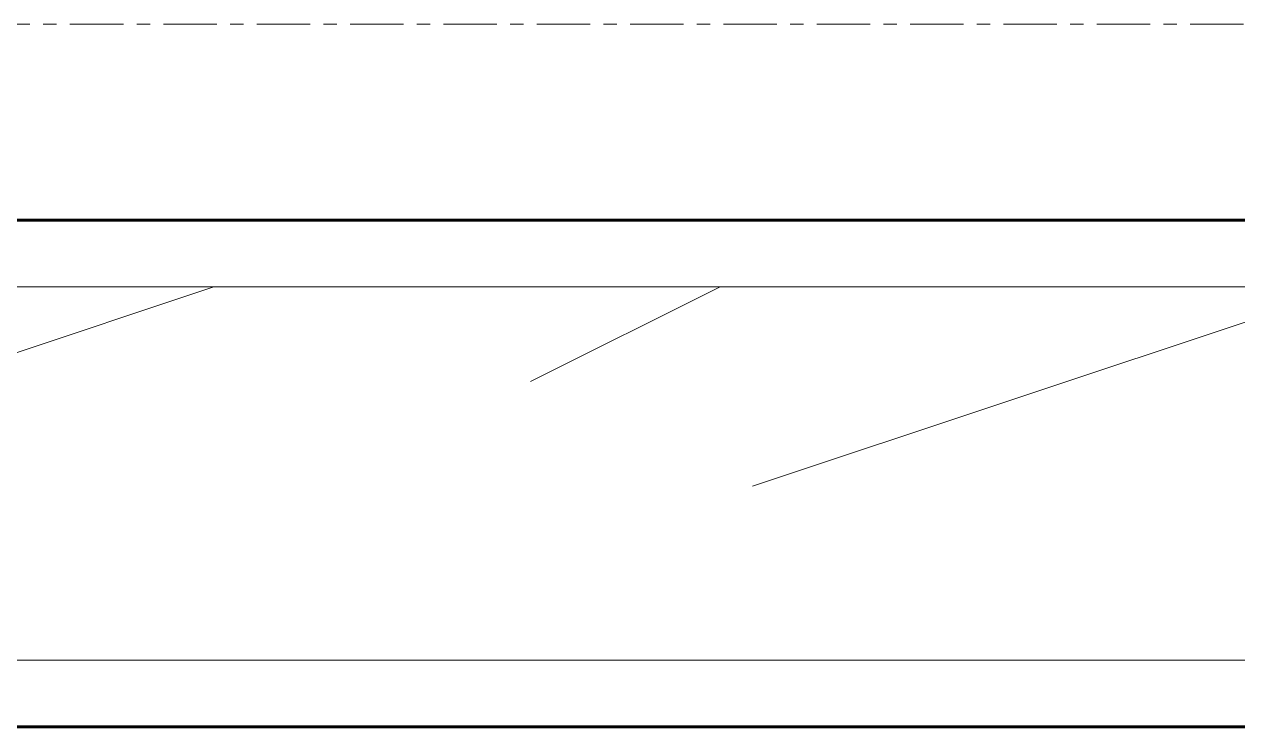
# Model space of a CAD drawing. Header units: inches. Extents: x -4169 to -1846, y 9706 to 12377.
# Drawn here: x -3502.01 to -3490.64, y 10809.6 to 10816.19 of the extents above; entities that cross this region are included whole.
import ezdxf

# ---------------------------------------------------------------- set-up
doc = ezdxf.new("R2010")
doc.units = ezdxf.units.IN
doc.header["$MEASUREMENT"] = 0
doc.linetypes.add('Grid Line 1_2_', pattern=[0.875, 0.5, -0.125, 0.125, -0.125])
for name, color, linetype, lineweight in [('0-1', 7, 'Continuous', 5), ('A-WALL-2', 250, 'Continuous', 60), ('A-WALL-3', 10, 'Continuous', 18), ('A-WALL-PATT-1', 7, 'Continuous', 9), ('A-WALL-PATT-2', 253, 'Continuous', 9), ('S-GRID-1', 1, 'Grid Line 1_2_', 9)]:
    doc.layers.add(name, color=color, linetype=linetype, lineweight=lineweight)

# ---------------------------------------------------------------- blocks, each defined once
blk = doc.blocks.new('CTR - 1st Phase - Unit Layouts_rvt-1-ENLARGED RCP - 1ST FLOOR PLAN')
at = {"layer": 'A-WALL-PATT-1'}
h = blk.add_hatch(dxfattribs=at)
h.set_pattern_fill('FP_1', color=256, style=0, pattern_type=2)
h.set_pattern_definition([(0, (0, 0), (20.48, 5.12), [0.845, -14.515, 0.845, -14.515, -81.92]), (0, (0, 0), (20.48, 5.12), [-30.72, 0.845, -29.875, 0.845, -14.515, -35.84]), (0, (0, 0), (20.48, 5.12), [-76.8, 0.845, -9.395, 0.845, -24.755]), (120, (7.68, 2.56), (-14.67405, 15.1762003), [0.845, -14.515, 0.845, -14.515, -81.92]), (120, (7.68, 2.56), (-14.67405, 15.1762003), [-30.72, 0.845, -29.875, 0.845, -14.515, -35.84]), (120, (7.68, 2.56), (-14.67405, 15.1762003), [-76.8, 0.845, -9.395, 0.845, -24.755]), (240, (10.24, 12.8), (-5.80595, -20.2962003), [0.845, -14.515, 0.845, -14.515, -81.92]), (240, (10.24, 12.8), (-5.80595, -20.2962003), [-30.72, 0.845, -29.875, 0.845, -14.515, -35.84]), (240, (10.24, 12.8), (-5.80595, -20.2962003), [-76.8, 0.845, -9.395, 0.845, -24.755])])
h.paths.add_polyline_path([(-3487.924, 10813.728), (-3487.924, 10814.353), (-3519.799, 10814.353), (-3519.799, 10813.728), (-3488.464, 10813.728)], flags=0)
at = {"layer": 'A-WALL-PATT-2'}
h = blk.add_hatch(dxfattribs=at)
h.set_pattern_fill('FP_2', color=256, style=0, pattern_type=2)
h.set_pattern_definition([(216.87, (4.265, 10.662), (31.9871619, 21.32545714), [5.331, -47.981]), (206.565, (10.662, 7.464), (-10.662476, -10.6620098), [11.921, -11.921]), (198.435, (10.662, 2.132), (-21.3244936, -10.6625869), [6.744, -26.974])])
h.paths.add_polyline_path([(-3488.22, 10810.228), (-3486.674, 10810.228), (-3486.674, 10813.728), (-3523.299, 10813.728), (-3523.299, 10810.228), (-3497.95, 10810.228)], flags=0)
at = {"layer": 'A-WALL-2'}
for p, q in [((-3523.924, 10814.353), (-3486.674, 10814.353)), ((-3486.674, 10809.603), (-3523.924, 10809.603))]:
    blk.add_line(p, q, dxfattribs=at)
at = {"layer": 'A-WALL-3'}
for p, q in [((-3486.674, 10813.728), (-3519.799, 10813.728)), ((-3486.674, 10810.228), (-3523.299, 10810.228))]:
    blk.add_line(p, q, dxfattribs=at)
blk = doc.blocks.new('CTR - 1st Phase - Shell_rvt-1-ENLARGED RCP - 1ST FLOOR PLAN')
at = {"layer": 'S-GRID-1'}
blk.add_line((-1846.456, 10816.189), (-4136.464, 10816.189), dxfattribs=at)

msp = doc.modelspace()

# ---------------------------------------------------------------- block references
at = {"layer": '0-1'}
for name in ['CTR - 1st Phase - Shell_rvt-1-ENLARGED RCP - 1ST FLOOR PLAN', 'CTR - 1st Phase - Unit Layouts_rvt-1-ENLARGED RCP - 1ST FLOOR PLAN']:
    msp.add_blockref(name, (0, 0), dxfattribs=at)

doc.saveas('drawing.dxf')
